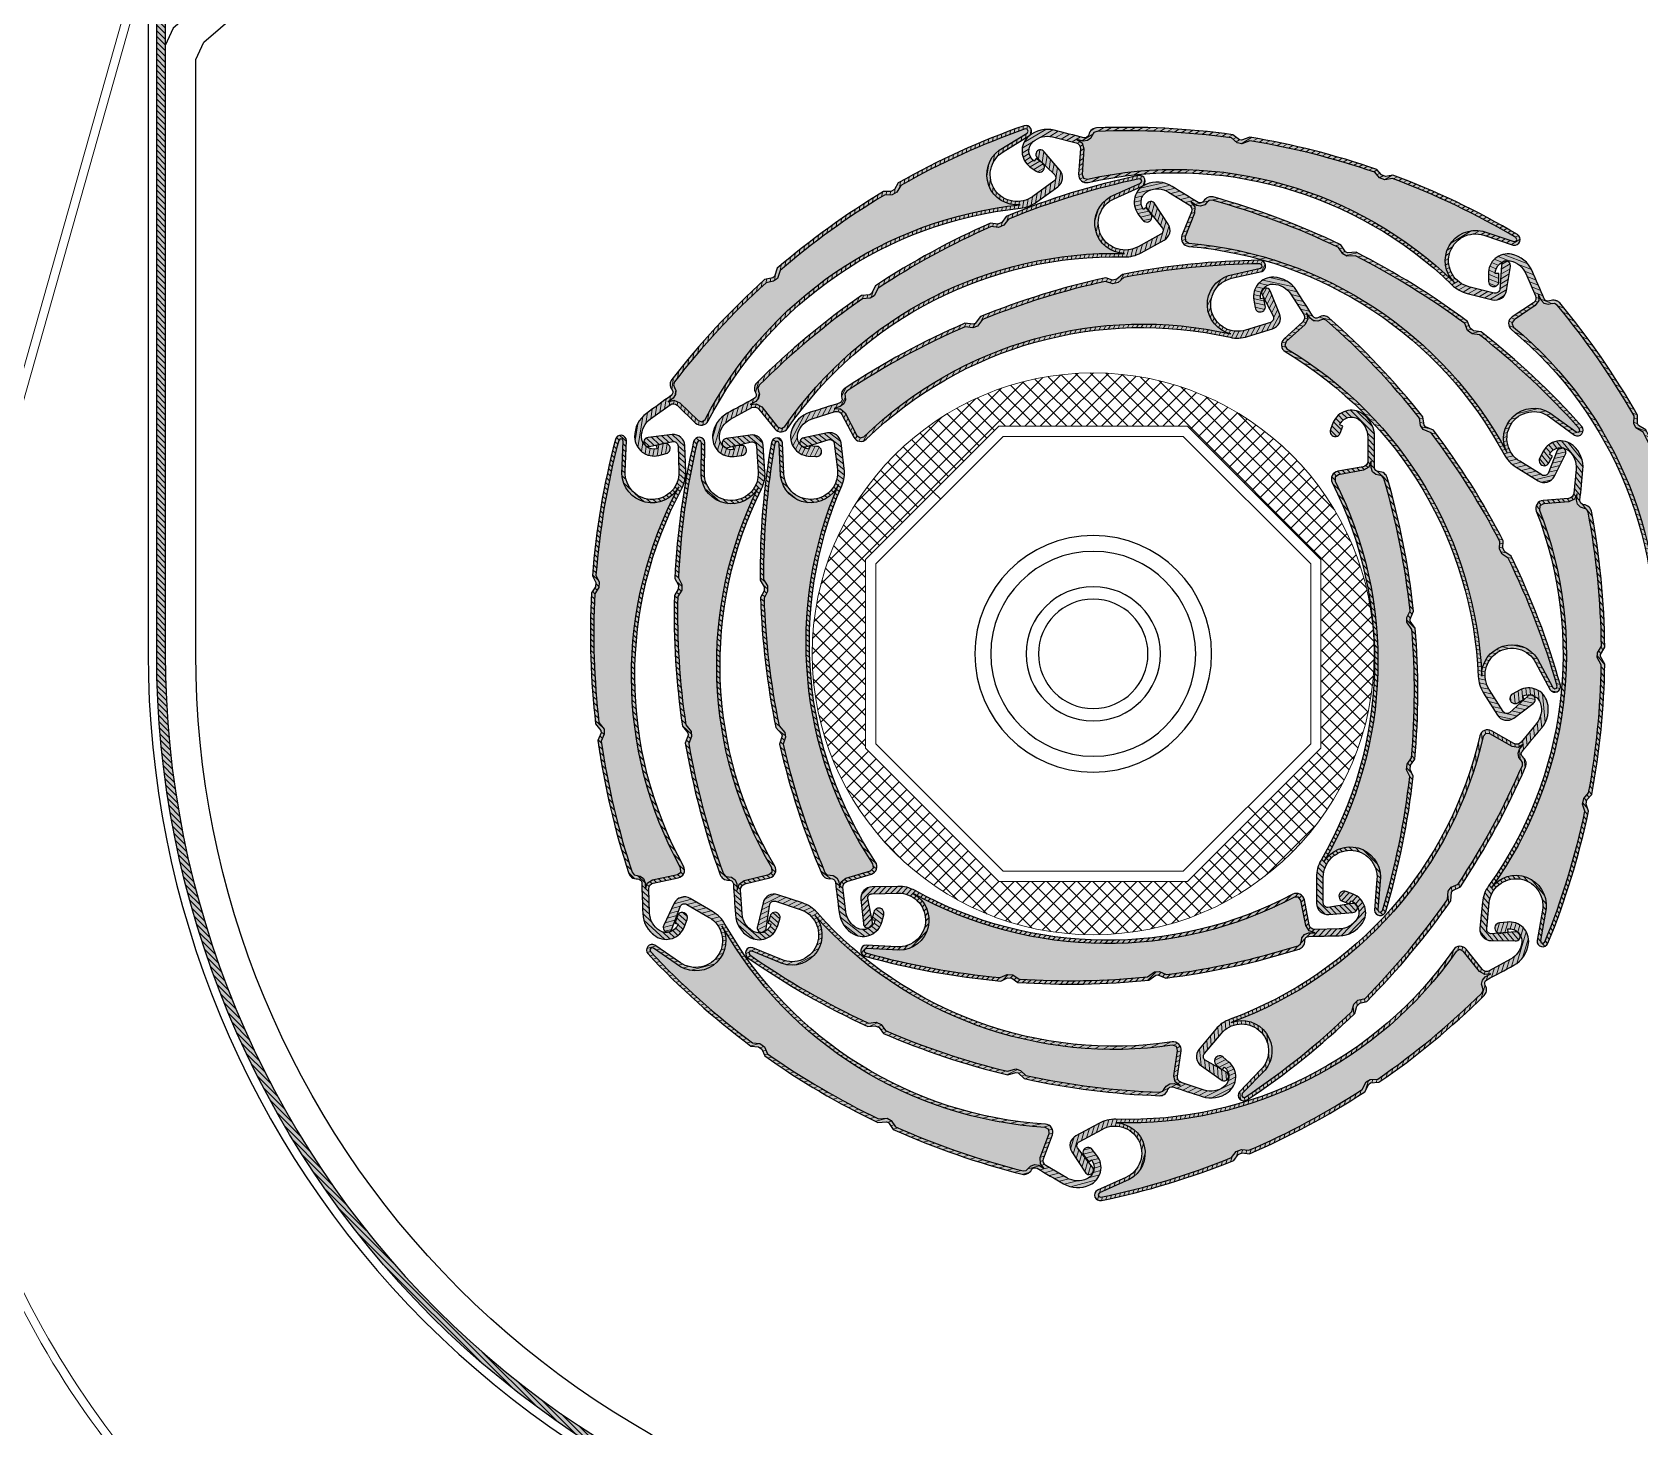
# Model space of a CAD drawing. Header units: millimetres. Extents: x 0 to 7790, y 0 to 17467.
# Drawn here: x 352.3 to 493.5, y 1768.6 to 1891.1 of the extents above; entities that cross this region are included whole.
import ezdxf

# ---------------------------------------------------------------- set-up
doc = ezdxf.new("R2010")
doc.units = ezdxf.units.MM
doc.layers.get('0').update_dxf_attribs({"lineweight": 15})
for name, color, linetype, lineweight in [('_MB_kreskowanie_konstrukcje_0.09', 250, 'Continuous', 9), ('_MB_kreskowanie_pancerz_0.09', 137, 'Continuous', 9), ('_MB_kreskowanie_profile_0.09', 7, 'Continuous', 9), ('_MB_kreskowanie_tworzywo_0.09', 34, 'Continuous', 9), ('_MB_profile_0.25', 7, 'Continuous', 25), ('_MB_profile_stal_0.15', 181, 'Continuous', 15), ('_MB_profile_tworzywo_0.15', 33, 'Continuous', 15), ('_MB_solid', 7, 'Continuous', 9), ('_MB_wymiar_detal_0.09', 94, 'Continuous', 9)]:
    doc.layers.add(name, color=color, linetype=linetype, lineweight=lineweight)
doc.layers.add('_MB_pomocnicze_niedrukowane', color=220, linetype='Continuous', lineweight=15, plot=False)

# ---------------------------------------------------------------- blocks, each defined once
blk = doc.blocks.new("-BSP'165")
at = {"layer": '_MB_profile_0.25'}
blk.add_lwpolyline([(2.5, -166), (2, -166), (0, -164), (0, -2), (2, 0), (164, 0), (166, -2), (166, -83, -0.414214), (83, -166), (33.63, -166)], format="xyb", close=True, dxfattribs=at)
for points in [[(1.5, -165.5), (1.5, -54.7), (1.5, -3.5), (3.5, -1.5), (27.3, -1.5), (156.7, -1.5), (158.7, -3.5), (158.7, -22.71), (159.39, -24.23), (163.81, -28.03), (164.5, -29.55), (164.5, -83, -0.414214), (83, -164.5), (36.77, -164.5), (36.27, -164.63), (34.13, -165.87), (33.9, -166)], [(83, -161.82, 0.414214), (161.82, -83), (161.82, -30.78), (161.12, -29.26), (156.71, -25.46)]]:
    blk.add_lwpolyline(points, format="xyb", dxfattribs=at)
for radius in [10.4, 9, 5.9, 4.81]:
    blk.add_circle((83, -83), radius, dxfattribs=at)
blk = doc.blocks.new("-SK'G'165_a")
at = {"layer": '_MB_kreskowanie_profile_0.09'}
h = blk.add_hatch(dxfattribs=at)
h.set_pattern_fill('JIS_WOOD', color=256, scale=0.5)
h.set_pattern_definition([(45, (-82.25, 82.25), (-25, 25), [])])
h.paths.add_polyline_path([(79.5, 81.5), (81.5, 79.5), (81.5, 66.75), (81.05, 66.06), (80.25, 66.19), (80.04, 66.98), (81.38, 71.11), (80.65, 73.68), (78, 73.98), (76.71, 71.64), (77.63, 61.08), (78.38, 61.15), (77.46, 71.71), (78.34, 73.32), (80.17, 73.11), (80.67, 71.34), (79.32, 67.22, 1.171501), (82.25, 66.75), (82.25, 79.81), (79.81, 82.25), (-79.81, 82.25), (-82.25, 79.81), (-82.25, -67.11), (-82.29, -67.39), (-82.96, -73.86), (-83, -74.14), (-83, -81, 1), (-79, -81), (-79, -76), (-79.75, -76), (-79.75, -81), (-80.37, -82.08), (-81.62, -82.08), (-82.25, -81), (-82.25, -74.25), (-82.21, -73.97), (-81.54, -67.5), (-81.5, -67.21), (-81.5, 79.5), (-79.5, 81.5)])
blk = doc.blocks.new("-SKP'D'165")
at = {"layer": '_MB_kreskowanie_profile_0.09'}
h = blk.add_hatch(dxfattribs=at)
h.set_pattern_fill('JIS_WOOD', color=256, scale=0.5)
h.paths.add_polyline_path([(81.37, 64.58), (79.65, 65.57, -0.300966), (79.15, 66.56), (79.79, 71.78), (79.05, 71.87), (78.41, 66.65, 0.300966), (79.27, 64.92), (81, 63.93, -0.267949), (81.5, 63.06), (81.5, 0, -0.414214), (0, -81.5), (-28.21, -81.5), (-28.5, -81.54), (-36.72, -83.96), (-37, -84), (-43.75, -84), (-44.83, -83.38), (-44.83, -82.13), (-43.75, -81.5), (-38.75, -81.5), (-38.75, -80.75), (-43.75, -80.75, 1), (-43.75, -84.75), (-36.89, -84.75), (-36.61, -84.71), (-28.39, -82.29), (-28.11, -82.25), (0, -82.25, 0.414214), (82.25, 0), (82.25, 63.06, 0.267949)])
at = {"layer": '_MB_solid'}
h = blk.add_hatch(color=256, dxfattribs=at)
h.dxf.hatch_style = 1
h.paths.add_polyline_path([(82.25, 63.06, 0.267949), (81.37, 64.58), (79.65, 65.57, -0.300966), (79.15, 66.56), (79.79, 71.78), (79.05, 71.87), (78.41, 66.65, 0.300966), (79.27, 64.92), (81, 63.93, -0.267949), (81.5, 63.06), (81.5, 0, -0.414214), (0, -81.5), (-28.21, -81.5), (-28.5, -81.54), (-36.72, -83.96), (-37, -84), (-43.75, -84), (-44.83, -83.38), (-44.83, -82.13), (-43.75, -81.5), (-38.75, -81.5), (-38.75, -80.75), (-43.75, -80.75, 1), (-43.75, -84.75), (-36.89, -84.75), (-36.61, -84.71), (-28.39, -82.29), (-28.11, -82.25), (0, -82.25, 0.414214), (82.25, 0)])
at = {"layer": '_MB_profile_0.25'}
for points in [[(81.5, 63.06), (81.5, 0, -0.414214), (0, -81.5)], [(0, -82.25, 0.414214), (82.25, 0), (82.25, 63.06, 0.267949)]]:
    blk.add_lwpolyline(points, format="xyb", dxfattribs=at)
blk = doc.blocks.new("-SKP'D'165_rewizja")
at = {"layer": '_MB_pomocnicze_niedrukowane'}
for points in [[(82.99, 63.72), (109.64, 6.57, -0.414214), (70.22, -101.74)], [(70.54, -102.42, 0.414214), (110.32, 6.89), (83.67, 64.04, 0.267949)]]:
    blk.add_lwpolyline(points, format="xyb", dxfattribs=at)
blk = doc.blocks.new("-PW'40")
at = {"layer": '_MB_kreskowanie_tworzywo_0.09', "transparency": 33554687}
h = blk.add_hatch(dxfattribs=at)
h.set_pattern_fill('NET', color=256, scale=0.3, angle=315)
h.set_pattern_definition([(315, (17544.3199, -3264.4483), (0.67351921, 0.67351921), []), (45, (17544.3199, -3264.4483), (-0.67351921, 0.67351921), [])])
h.paths.add_polyline_path([(-24.62, 1.72, 0.014468), (-24.68, -0.29, 0.994043), (24.68, 0, 0.965686)])
h.paths.add_polyline_path([(-8.28, 20), (8.28, 20), (20, 8.28), (20, -8.28), (8.28, -20), (-8.28, -20), (-20, -8.28), (-20, 8.28)], flags=16)
h.paths.add_polyline_path([(-7.91, 19.1), (7.91, 19.1), (19.1, 7.91), (19.1, -7.91), (7.91, -19.1), (-7.91, -19.1), (-19.1, -7.91), (-19.1, 7.91)], flags=0)
h.paths.add_polyline_path([(10.5, 0, -1), (-10.5, 0, -1)], flags=0)
h.paths.add_polyline_path([(9.1, 0, -1), (-9.1, 0, -1)], flags=0)
h.paths.add_polyline_path([(5.75, 0, -1), (-5.75, 0, -1)], flags=0)
h.paths.add_polyline_path([(5.61, 0, -1), (-5.61, 0, -1)], flags=0)
h.paths.add_polyline_path([(4.6, 0, -1), (-4.6, 0, -1)], flags=0)
at = {"layer": '_MB_profile_tworzywo_0.15'}
blk.add_lwpolyline([(8.28, 20), (20, 8.28), (20, -8.28), (8.28, -20), (-8.28, -20), (-20, -8.28), (-20, 8.28), (-8.28, 20)], close=True, dxfattribs=at)
blk.add_circle((0, 0), 24.68, dxfattribs=at)
blk = doc.blocks.new('-SW40')
at = {"layer": '_MB_kreskowanie_konstrukcje_0.09', "transparency": 33554687}
h = blk.add_hatch(dxfattribs=at)
h.set_pattern_fill('STEEL', color=256, scale=0.8)
h.set_pattern_definition([(45, (0, 0), (-179.6, 179.6), []), (45, (0, 127), (-179.6, 179.6), [])])
h.paths.add_polyline_path([(-8.28, 20), (-20, 8.28), (-20, -8.28), (-8.28, -20), (8.28, -20), (20, -8.28), (20, 8.28), (8.28, 20)])
h.paths.add_polyline_path([(7.91, 19.1), (19.1, 7.91), (19.1, -7.91), (7.91, -19.1), (-7.91, -19.1), (-19.1, -7.91), (-19.1, 7.91), (-7.91, 19.1)], flags=16)
at = {"layer": '_MB_profile_stal_0.15'}
for points in [[(8.28, 20), (20, 8.28), (20, -8.28), (8.28, -20), (-8.28, -20), (-20, -8.28), (-20, 8.28), (-8.28, 20)], [(7.91, 19.1), (19.1, 7.91), (19.1, -7.91), (7.91, -19.1), (-7.91, -19.1), (-19.1, -7.91), (-19.1, 7.91), (-7.91, 19.1)]]:
    blk.add_lwpolyline(points, close=True, dxfattribs=at)
blk = doc.blocks.new('-PA39')
at = {"layer": '_MB_kreskowanie_pancerz_0.09', "transparency": 33554585}
h = blk.add_hatch(color=256, dxfattribs=at)
h.dxf.hatch_style = 1
h.paths.add_polyline_path([(0.08, -3.92), (0.08, -3.56), (-0.21, -3.35), (-2.42, -2.96), (-2.89, -2.68), (-3.08, -2.17), (-3.08, -2.73), (-3.21, -3.09), (-3.5, -3.33), (-3.76, -3.38), (-4.03, -3.45), (-4.19, -3.68, 0.044368), (-6.5, -15.3), (-6.22, -15.9), (-6.22, -16.32), (-6.65, -16.94, 0.042294), (-6.63, -28.24), (-6.25, -28.78), (-6.2, -29.27), (-6.47, -29.88, 0.044817), (-4.07, -41.65), (-3.94, -41.78), (-3.76, -41.75), (-3.68, -41.57), (-3.9, -38.71, -0.766351), (1.06, -37.37, -0.253133)])
at = {"layer": '_MB_kreskowanie_profile_0.09', "transparency": 33554687}
h = blk.add_hatch(dxfattribs=at)
h.set_pattern_fill('JIS_WOOD', color=256, scale=0.5)
h.paths.add_polyline_path([(0.34, -4.05, 0.502547), (-0.16, -3.05), (-2.37, -2.66, -0.36397), (-2.78, -2.17), (-2.78, -0.04, -0.246375), (-1.96, 1.52, -0.481874), (-0.32, 1.02), (-0.6, 0.91), (-0.35, 0.3, 1.048388), (0.49, 0.63), (0.24, 1.25, 0.482214), (-2.31, 2.01, 0.245225), (-3.38, -0.04, 0.000007), (-3.38, -2.73, -0.412816), (-3.73, -3.08, 0.182105), (-4.25, -3.25, 0.150998), (-4.48, -3.59, 0.044662), (-6.8, -15.35), (-6.5, -16.03), (-6.52, -16.22), (-6.95, -16.84, 0.042903), (-6.92, -28.35), (-6.55, -28.87), (-6.51, -29.24), (-6.78, -29.84, 0.045251), (-4.36, -41.73, 0.854235), (-3.38, -41.6), (-3.59, -38.89, -0.436263), (-1.25, -36.35, -0.415132), (1.12, -38.71), (1.12, -40.99, -0.414214), (0.72, -41.39), (-1.41, -41.02, 1.095607), (-1.48, -41.81), (0.64, -41.99, 0.438424), (1.72, -40.99), (1.72, -38.71, 0.132077), (1.32, -37.22, -0.253143)])
h.paths.add_polyline_path([(1.06, -37.38, 0.766975), (-3.9, -38.71), (-3.68, -41.57), (-3.76, -41.75), (-3.94, -41.78), (-4.07, -41.65, -0.044817), (-6.47, -29.88), (-6.2, -29.27), (-6.25, -28.78), (-6.63, -28.24, -0.042294), (-6.65, -16.94), (-6.22, -16.32), (-6.22, -15.9), (-6.5, -15.3, -0.044368), (-4.19, -3.68), (-4.03, -3.45), (-3.76, -3.38), (-3.5, -3.33), (-3.21, -3.09), (-3.08, -2.73), (-3.08, -2.17), (-2.89, -2.68), (-2.42, -2.96), (-0.21, -3.35), (0.08, -3.56), (0.08, -3.92, 0.253165)], flags=16)
at = {"layer": '_MB_solid', "transparency": 33554687}
h = blk.add_hatch(color=256, dxfattribs=at)
h.dxf.hatch_style = 1
h.paths.add_polyline_path([(-2.78, -0.04, -0.246375), (-1.96, 1.52, -0.481874), (-0.32, 1.02), (-0.6, 0.91), (-0.35, 0.3, 1.048388), (0.49, 0.63), (0.24, 1.25, 0.482214), (-2.31, 2.01, 0.245225), (-3.38, -0.04, 0.000007), (-3.38, -2.73, -0.412816), (-3.73, -3.08, 0.182105), (-4.25, -3.25, 0.150998), (-4.48, -3.59, 0.044662), (-6.8, -15.35), (-6.5, -16.03), (-6.52, -16.22), (-6.95, -16.84, 0.042903), (-6.92, -28.35), (-6.55, -28.87), (-6.51, -29.24), (-6.78, -29.84, 0.045251), (-4.36, -41.73, 0.854235), (-3.38, -41.6), (-3.59, -38.89, -0.436263), (-1.25, -36.35, -0.415132), (1.12, -38.71), (1.12, -40.99, -0.414214), (0.72, -41.39), (-1.41, -41.02, 1.095607), (-1.48, -41.81), (0.64, -41.99, 0.438424), (1.72, -40.99), (1.72, -38.71, 0.132077), (1.32, -37.22, -0.253143), (0.34, -4.05, 0.502547), (-0.16, -3.05), (-2.37, -2.66, -0.36397), (-2.78, -2.17)])
h.paths.add_polyline_path([(-3.08, -2.17), (-2.89, -2.68), (-2.42, -2.96), (-0.21, -3.35), (0.08, -3.56), (0.08, -3.92, 0.253165), (1.06, -37.38, 0.766975), (-3.9, -38.71), (-3.68, -41.57), (-3.76, -41.75), (-3.94, -41.78), (-4.07, -41.65, -0.044817), (-6.47, -29.88), (-6.2, -29.27), (-6.25, -28.78), (-6.63, -28.24, -0.042294), (-6.65, -16.94), (-6.22, -16.32), (-6.22, -15.9), (-6.5, -15.3, -0.044368), (-4.19, -3.68), (-4.03, -3.45), (-3.76, -3.38), (-3.5, -3.33), (-3.21, -3.09), (-3.08, -2.73)], flags=16)
at = {"layer": '_MB_profile_0.25'}
blk.add_lwpolyline([(-1.48, -41.81, -1.095607), (-1.41, -41.02), (0.72, -41.39, 0.414214), (1.12, -40.99), (1.12, -38.71, 0.415248), (-1.25, -36.35, 0.436263), (-3.59, -38.89), (-3.38, -41.6, -0.854235), (-4.36, -41.73, -0.045251), (-6.78, -29.84), (-6.51, -29.24), (-6.55, -28.87), (-6.92, -28.35, -0.042903), (-6.95, -16.84), (-6.52, -16.22), (-6.5, -16.03), (-6.8, -15.35, -0.044662), (-4.48, -3.59, -0.150998), (-4.25, -3.25, -0.182105), (-3.73, -3.08, 0.412816), (-3.38, -2.73, -0.000007), (-3.38, -0.04, -0.245225), (-2.31, 2.01, -0.482214), (0.24, 1.25), (0.49, 0.63, -1.048388), (-0.35, 0.3), (-0.6, 0.91), (-0.32, 1.02, 0.481874), (-1.96, 1.52, 0.246375), (-2.78, -0.04), (-2.78, -2.17, 0.36397), (-2.37, -2.66), (-0.16, -3.05, -0.502546), (0.34, -4.05, 0.253143), (1.32, -37.22, -0.132077), (1.72, -38.71), (1.72, -40.99, -0.438424), (0.64, -41.99)], format="xyb", close=True, dxfattribs=at)
blk.add_lwpolyline([(1.06, -37.38, 0.766663), (-3.9, -38.71), (-3.68, -41.57), (-3.76, -41.75), (-3.94, -41.78), (-4.07, -41.65, -0.044817), (-6.47, -29.88), (-6.2, -29.27), (-6.25, -28.78), (-6.63, -28.24, -0.042294), (-6.65, -16.94), (-6.22, -16.32), (-6.22, -15.9), (-6.5, -15.3, -0.044368), (-4.19, -3.68), (-4.03, -3.45), (-3.76, -3.38), (-3.5, -3.33), (-3.21, -3.09), (-3.08, -2.73), (-3.08, -2.17), (-2.89, -2.68), (-2.42, -2.96), (-0.21, -3.35), (0.08, -3.56), (0.08, -3.92, 0.253149), (1.06, -37.38)], format="xyb", dxfattribs=at)
blk = doc.blocks.new("-PA39_PP53_SKP'165")
for p, rotation in [((4.28, 42.73), 284.0410670679857), ((37.29, 18.36), 234.0347696138884), ((-5.12, 38.22), 301.7205558331788), ((30.55, 18.15), 241.2867221548404), ((-35.43, 32.34), 336.4592143944484), ((23.9, 17.98), 252.6666360565293), ((-14.98, 30.15), 327.5852778650159), ((-39.65, 16.53), 5.567682566355526), ((18.96, -22.36), 173.1498343547709), ((28.05, -22.72), 176.3046066198934), ((36.18, -22.73), 178.0385009170532), ((-36.82, -4.31), 39.7081979608466), ((-21.59, -21.39), 88.87688895542706), ((-10.66, -35.7), 108.3414433929157), ((0.87, -43.66), 120.3007518870889), ((-35.37, -24.37), 61.6257128295377)]:
    blk.add_blockref('-PA39', p, dxfattribs=dict(rotation=rotation))
blk.add_blockref('-PA39', (-21.33, 19.09))
blk = doc.blocks.new('*U393')
for name, p in [("-BSP'165", (0, 166)), ("-SK'G'165_a", (83, 83)), ("-PA39_PP53_SKP'165", (83, 83)), ("-PW'40", (83, 83)), ('-SW40', (83, 83))]:
    blk.add_blockref(name, p)
at = {"rotation": 350.7998325826152}
blk.add_blockref("-SKP'D'165_rewizja", (73.24, 96.69), dxfattribs=at)
at = {"layer": '_MB_wymiar_detal_0.09'}
blk.add_blockref("-SKP'D'165", (83, 83), dxfattribs=at)

msp = doc.modelspace()

# ---------------------------------------------------------------- block references
at = {"xscale": -1}
msp.add_blockref('*U393', (528.5, 1753.502), dxfattribs=at)

doc.saveas('drawing.dxf')
